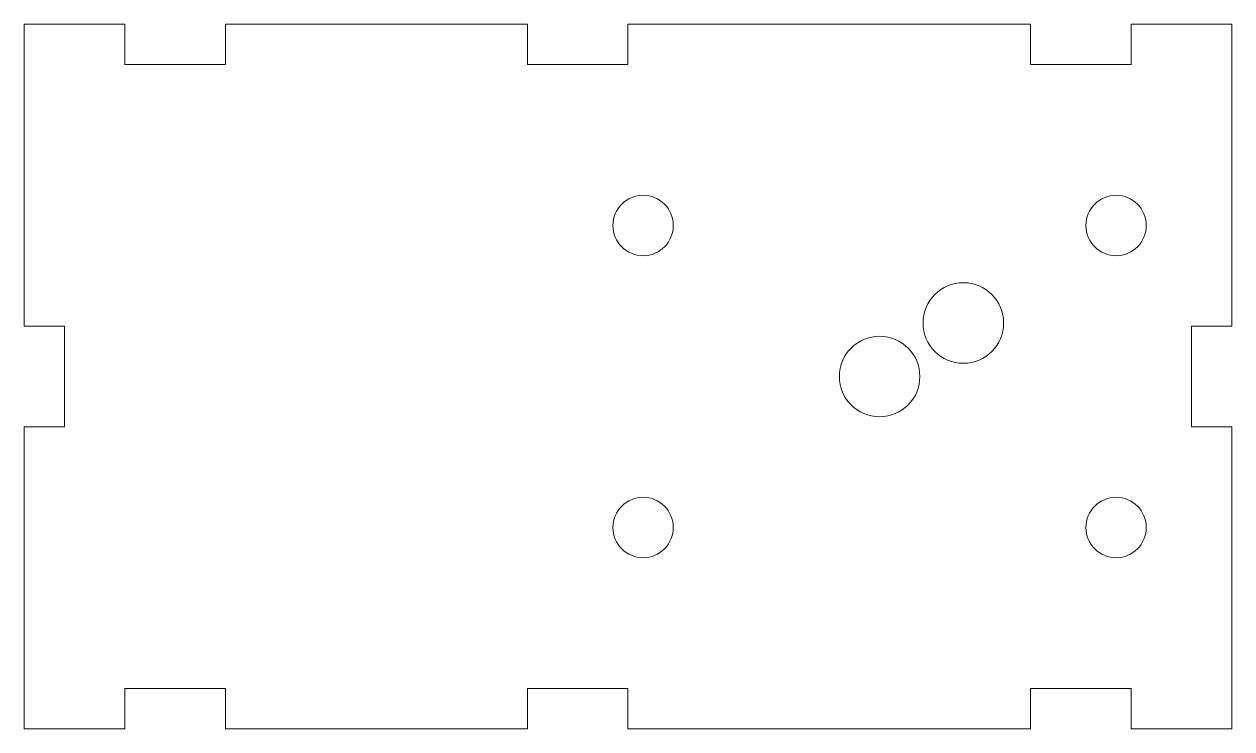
# Model space of a CAD drawing. Header units: millimetres. Extents: x 0 to 120, y 0 to 70.
import ezdxf

# ---------------------------------------------------------------- set-up
doc = ezdxf.new("R2010")
doc.units = ezdxf.units.MM

msp = doc.modelspace()

# ---------------------------------------------------------------- linework, layer by layer
at = {"color": 7, "linetype": 'Continuous', "lineweight": 15}
for p, q in [((10, 70), (0, 70)), ((0, 70), (0, 40)), ((10, 70), (10, 66)), ((50, 70), (20, 70)), ((20, 70), (20, 66)), ((50, 70), (50, 66)), ((100, 70), (60, 70)), ((60, 70), (60, 66)), ((100, 70), (100, 66)), ((110, 70), (110, 66)), ((120, 70), (110, 70)), ((120, 40), (120, 70)), ((10, 66), (20, 66)), ((50, 66), (60, 66)), ((100, 66), (110, 66)), ((0, 40), (4, 40)), ((4, 40), (4, 30)), ((116, 40), (116, 30)), ((120, 40), (116, 40)), ((0, 30), (4, 30)), ((0, 30), (0, 0)), ((120, 30), (116, 30)), ((120, 0), (120, 30)), ((10, 0), (10, 4)), ((10, 4), (20, 4)), ((20, 0), (20, 4)), ((50, 0), (50, 4)), ((50, 4), (60, 4)), ((60, 0), (60, 4)), ((100, 0), (100, 4)), ((100, 4), (110, 4)), ((110, 0), (110, 4)), ((0, 0), (10, 0)), ((20, 0), (50, 0)), ((60, 0), (100, 0)), ((110, 0), (120, 0))]:
    msp.add_line(p, q, dxfattribs=at)
for centre, radius in [((61.5, 50), 3), ((108.5, 50), 3), ((93.32, 40.31), 4), ((85, 35), 4), ((61.5, 20), 3), ((108.5, 20), 3)]:
    msp.add_circle(centre, radius, dxfattribs=at)

doc.saveas('drawing.dxf')
